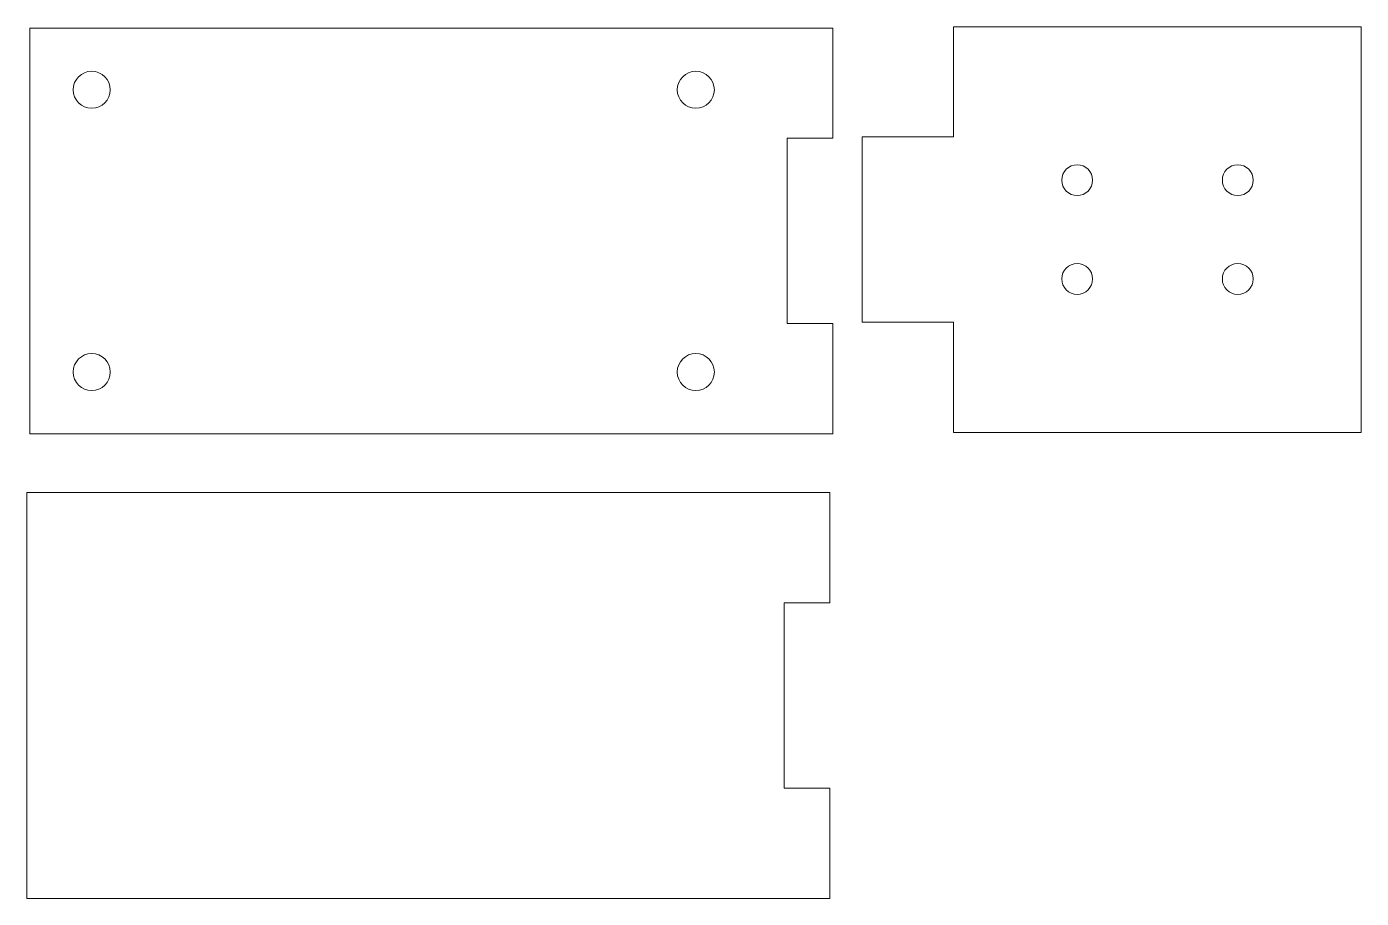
# Model space of a CAD drawing. Header units: millimetres. Extents: x 0 to 108, y -70 to 0.
import ezdxf

# ---------------------------------------------------------------- set-up
doc = ezdxf.new("R2010")
doc.units = ezdxf.units.MM
doc.layers.get('0').update_dxf_attribs({"lineweight": 13, "true_color": 0x000000})

# ---------------------------------------------------------------- blocks, each defined once
blk = doc.blocks.new('блок 3')
for p, q in [((0, -8.93), (0, 0)), ((0, 0), (33, 0)), ((33, -32.86), (33, 0)), ((-7.4, -8.93), (0, -8.93)), ((-7.4, -23.93), (-7.4, -8.93)), ((-7.4, -23.93), (0, -23.93)), ((0, -32.86), (0, -23.93)), ((0, -32.86), (33, -32.86))]:
    blk.add_line(p, q)

msp = doc.modelspace()

# ---------------------------------------------------------------- linework, layer by layer
for p, q in [((0, 0), (65, 0)), ((0, -32.86), (0, 0)), ((65, -8.93), (65, 0)), ((61.3, -8.93), (65, -8.93)), ((61.3, -23.93), (61.3, -8.93)), ((61.3, -23.93), (65, -23.93)), ((65, -32.86), (65, -23.93)), ((0, -32.86), (65, -32.86)), ((-0.26, -37.62), (64.74, -37.62)), ((-0.26, -70.48), (-0.26, -37.62)), ((64.74, -46.55), (64.74, -37.62)), ((61.04, -46.55), (64.74, -46.55)), ((61.04, -61.55), (61.04, -46.55)), ((61.04, -61.55), (64.74, -61.55)), ((64.74, -70.48), (64.74, -61.55)), ((-0.26, -70.48), (64.74, -70.48))]:
    msp.add_line(p, q)
for centre, radius in [((5, -5), 1.5), ((53.9, -5), 1.5), ((84.77, -12.32), 1.25), ((97.77, -12.32), 1.25), ((84.77, -20.32), 1.25), ((97.77, -20.32), 1.25), ((5, -27.86), 1.5), ((53.9, -27.86), 1.5)]:
    msp.add_circle(centre, radius)

# ---------------------------------------------------------------- block references
msp.add_blockref('блок 3', (74.77, 0.11))

doc.saveas('drawing.dxf')
